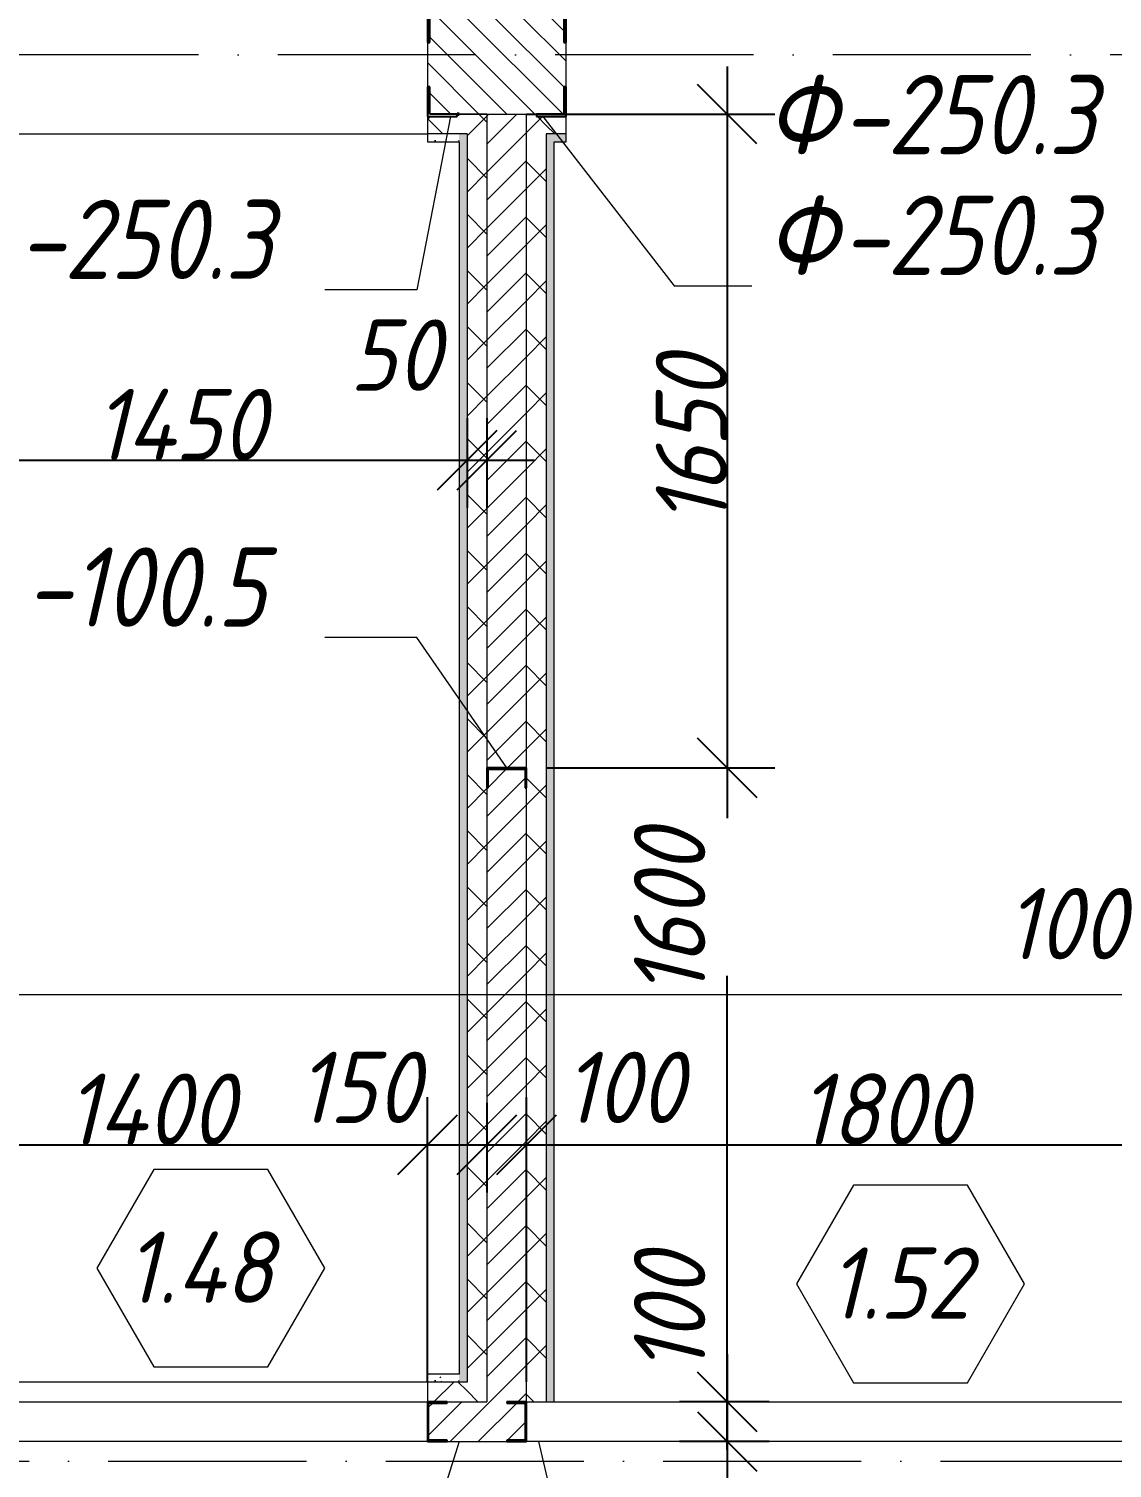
# Model space of a CAD drawing. Header units: millimetres. Extents: x -401725 to 250493, y 305116 to 802890.
# Drawn here: x -85357 to -82623, y 626730 to 630363 of the extents above; entities that cross this region are included whole.
import ezdxf

# ---------------------------------------------------------------- set-up
doc = ezdxf.new("R2010")
doc.units = ezdxf.units.MM
doc.linetypes.add('50_200_ШТРИХ_1Т_ш5_п1_п1_', pattern=[700, 500, -100, 0, -100])
for name, color, linetype, lineweight in [('A-____-____-DIMS', 7, 'Continuous', 9), ('A-DOOR-____-IDEN', 7, 'Continuous', 9), ('A-FLOR-____-OTLN', 7, 'Continuous', 9), ('A-GENM-____-IDEN', 7, 'Continuous', 9), ('A-GENM-____-MCUT', 7, 'Continuous', 25), ('A-GENM-____-OTLN-1', 7, 'Continuous', 25), ('A-WALL-____-MCUT', 7, 'Continuous', 13), ('A-WALL-____-MCUT-1', 7, 'Continuous', 9), ('A-WALL-____-MCUT-2', 7, 'Continuous', 50), ('A-WALL-____-PATT-1', 7, 'Continuous', 9), ('A-WALL-FNSH-MCUT-1', 7, 'Continuous', 9), ('S-GRID-____-OTLN-1', 7, '50_200_ШТРИХ_1Т_ш5_п1_п1_', 9)]:
    doc.layers.add(name, color=color, linetype=linetype, lineweight=lineweight)
for name, color, linetype, lineweight, true_color in [('A-WALL-____-MCUT-7', 7, 'Continuous', 9, 0x000000), ('A-WALL-____-PATT-2', 7, 'Continuous', 9, 0x787878), ('A-WALL-____-PATT-4', 9, 'Continuous', 9, 0x808080), ('A-WALL-____-PATT-7', 7, 'Continuous', 9, 0x000000), ('A-WALL-FNSH-MCUT-3', 7, 'Continuous', 9, 0x000000), ('G-____-____-SYMB-2', 7, 'Continuous', 9, 0x000000), ('I-WALL-____-OTLN-2', 7, 'Continuous', 9, 0x000000)]:
    doc.layers.add(name, color=color, linetype=linetype, lineweight=lineweight, true_color=true_color)
doc.styles.add('ISOCPEUR_I_10', font='isocpeui.ttf', dxfattribs={"width": 0.9, "height": 180})
doc.styles.add('ISOCPEUR_I_14', font='isocpeui.ttf', dxfattribs={"width": 0.9, "height": 180})
doc.styles.add('ISOCPEUR_I_2', font='isocpeui.ttf', dxfattribs={"width": 0.85, "height": 2.3})
doc.dimstyles.new('ISO-1_8_0_9К_СРЕДНИЙ_Кладочные_4', dxfattribs={"dimscale": 304.8, "dimtxt": 179.276612, "dimasz": 0.492126, "dimexe": 0.393701, "dimexo": 0, "dimgap": 0, "dimtad": 1, "dimdec": 3, "dimrnd": 0.001, "dimdsep": 46, "dimtxsty": 'ISOCPEUR_I_10', "dimblk1": 'OBLIQUE', "dimblk2": 'OBLIQUE', "dimsah": 1, "dimcen": 0.09, "dimdle": 0.393701, "dimazin": 0, "dimtfac": 1, "dimtdec": 4, "dimtix": 1, "dimtmove": 1, "dimatfit": 3, "dimfxl": 1, "dimtvp": 1, "dimtolj": 1, "dimtzin": 0, "dimarcsym": 2})
doc.dimstyles.new('ISO-1_8_0_9К_СРЕДНИЙ_Кладочные_5', dxfattribs={"dimscale": 304.8, "dimtxt": 179.276612, "dimasz": 0.492126, "dimexe": 0.393701, "dimexo": 0, "dimgap": 0, "dimtad": 1, "dimdec": 3, "dimrnd": 0.001, "dimdsep": 46, "dimtxsty": 'ISOCPEUR_I_10', "dimblk1": 'OBLIQUE', "dimblk2": 'OBLIQUE', "dimsah": 1, "dimcen": 0.09, "dimdle": 0.393701, "dimazin": 0, "dimtfac": 1, "dimtdec": 4, "dimtix": 1, "dimtmove": 2, "dimatfit": 3, "dimfxl": 1, "dimtvp": 1, "dimtolj": 1, "dimtzin": 0, "dimarcsym": 2})
doc.dimstyles.new('ISO-1_8_0_9К_СРЕДНИЙ_Кладочные_6', dxfattribs={"dimscale": 304.8, "dimtxt": 179.276612, "dimasz": 0.492126, "dimexe": 0.393701, "dimexo": 0, "dimgap": 0, "dimtad": 1, "dimdec": 3, "dimrnd": 0.001, "dimdsep": 46, "dimtxsty": 'ISOCPEUR_I_14', "dimblk1": 'OBLIQUE', "dimblk2": 'OBLIQUE', "dimsah": 1, "dimcen": 0.09, "dimdle": 0.393701, "dimazin": 0, "dimtfac": 1, "dimtdec": 4, "dimtix": 1, "dimtmove": 0, "dimatfit": 3, "dimfxl": 1, "dimtvp": 1, "dimtolj": 1, "dimtzin": 0, "dimarcsym": 2})
doc.dimstyles.new('ISO-1_8_0_9К_СРЕДНИЙ_Кладочные_8', dxfattribs={"dimscale": 304.8, "dimtxt": 179.276612, "dimasz": 0.492126, "dimexe": 0.393701, "dimexo": 0, "dimgap": 0, "dimtad": 1, "dimdec": 3, "dimrnd": 0.001, "dimdsep": 46, "dimtxsty": 'ISOCPEUR_I_14', "dimblk1": 'OBLIQUE', "dimblk2": 'OBLIQUE', "dimsah": 1, "dimcen": 0.09, "dimdle": 0.393701, "dimazin": 0, "dimtfac": 1, "dimtdec": 4, "dimtix": 1, "dimtmove": 0, "dimatfit": 3, "dimfxl": 1, "dimtvp": 1, "dimtolj": 1, "dimtzin": 0, "dimarcsym": 2})
doc.dimstyles.new('ISO-1_8_0_9К_СРЕДНИЙ_Кладочные_9', dxfattribs={"dimscale": 304.8, "dimtxt": 179.276612, "dimasz": 0.492126, "dimexe": 0.393701, "dimexo": 0, "dimgap": 0, "dimtad": 1, "dimdec": 3, "dimrnd": 0.001, "dimdsep": 46, "dimtxsty": 'ISOCPEUR_I_14', "dimblk1": 'OBLIQUE', "dimblk2": 'OBLIQUE', "dimsah": 1, "dimcen": 0.09, "dimdle": 0.393701, "dimazin": 0, "dimtfac": 1, "dimtdec": 4, "dimtix": 1, "dimtmove": 1, "dimatfit": 3, "dimfxl": 1, "dimtvp": 1, "dimtolj": 1, "dimtzin": 0, "dimarcsym": 2})
pattern_1 = [(45, (-175000.736, 544716.51), (-35.35534, 35.35534), [])]
pattern_2 = [(0, (-175000.736, 544716.51), (81.28, 20.32), [3.353, -57.607, 3.353, -57.607, -325.12]), (0, (-175000.736, 544716.51), (81.28, 20.32), [-121.92, 3.353, -118.567, 3.353, -57.607, -142.24]), (0, (-175000.736, 544716.51), (81.28, 20.32), [-304.8, 3.353, -37.287, 3.353, -98.247]), (120, (-174970.256, 544726.67), (-58.2376362, 60.2305448), [3.353, -57.607, 3.353, -57.607, -325.12]), (120, (-174970.256, 544726.67), (-58.2376362, 60.2305448), [-121.92, 3.353, -118.567, 3.353, -57.607, -142.24]), (120, (-174970.256, 544726.67), (-58.2376362, 60.2305448), [-304.8, 3.353, -37.287, 3.353, -98.247]), (240, (-174960.096, 544767.31), (-23.0423638, -80.5505448), [3.353, -57.607, 3.353, -57.607, -325.12]), (240, (-174960.096, 544767.31), (-23.0423638, -80.5505448), [-121.92, 3.353, -118.567, 3.353, -57.607, -142.24]), (240, (-174960.096, 544767.31), (-23.0423638, -80.5505448), [-304.8, 3.353, -37.287, 3.353, -98.247])]
pattern_3 = [(45, (-175000.74, 544716.51), (-70.71068, 70.71068), []), (135, (-175000.74, 544716.51), (-70.71068, -70.71068), [])]

# ---------------------------------------------------------------- blocks, each defined once
blk = doc.blocks.new('Фахверк_СКБ_Уголок - 250_2700-27497298-АР1_Кладочный план 1 этажа в осях 1-64_Ю-ЯЯ')
at = {"layer": 'A-GENM-____-MCUT'}
for p, q in [((200, 181), (125, 181)), ((125, 181), (125, 106)), ((131, 106), (131, 175)), ((131, 175), (200, 175)), ((200, 175), (200, 181)), ((125, 106), (131, 106)), ((131, -6), (125, -6)), ((125, -6), (125, -81)), ((131, -75), (131, -6)), ((125, -81), (200, -81)), ((200, -75), (131, -75)), ((200, -81), (200, -75))]:
    blk.add_line(p, q, dxfattribs=at)
blk = doc.blocks.new('154_Фахверк_СКБ_Швеллер - Тип_100_4010_1-28088705-АР1_Кладочный план 1 этажа в осях 1-64_Ю-ЯЯ')
at = {"layer": 'A-GENM-____-MCUT'}
for p, q in [((175, 50), (125, 50)), ((125, 50), (125, -50)), ((128, 47), (175, 47)), ((128, -47), (128, 47)), ((175, 47), (175, 50)), ((125, -50), (175, -50)), ((175, -47), (128, -47)), ((175, -50), (175, -47))]:
    blk.add_line(p, q, dxfattribs=at)
blk = doc.blocks.new('154_Фахверк_СКБ_Швеллер - Тип_100_4010-27789772-АР1_Кладочный план 1 этажа в осях 1-64_Ю-ЯЯ')
at = {"layer": 'A-GENM-____-MCUT'}
for p, q in [((175, 50), (125, 50)), ((125, 50), (125, -50)), ((128, 47), (175, 47)), ((128, -47), (128, 47)), ((175, 47), (175, 50)), ((125, -50), (175, -50)), ((175, -47), (128, -47)), ((175, -50), (175, -47))]:
    blk.add_line(p, q, dxfattribs=at)
blk = doc.blocks.new('Марка проема - марка проема-27336095-АР1_Кладочный план 1 этажа в осях 1-64_Ю-ЯЯ')
at = {"layer": 'A-DOOR-____-IDEN'}
for p, q in [((-1.439, 0.159), (-2.877, -2.333)), ((1.439, 0.159), (-1.439, 0.159)), ((2.877, -2.333), (1.439, 0.159)), ((-2.877, -2.333), (-1.439, -4.825)), ((1.439, -4.825), (2.877, -2.333)), ((-1.439, -4.825), (1.439, -4.825))]:
    blk.add_line(p, q, dxfattribs=at)
blk = doc.blocks.new('_Oblique')
at = {"color": 0, "linetype": 'ByBlock', "lineweight": -2}
blk.add_line((-0.5, -0.5), (0.5, 0.5), dxfattribs=at)
blk = doc.blocks.new('*D12811')
at = {"layer": 'A-____-____-DIMS', "color": 0, "lineweight": -2, "transparency": 16777216}
for p, q in [((-85750.7, 627652.1), (-85750.7, 627426.1)), ((-84350.7, 626947.6), (-84350.7, 627666.1)), ((-85870.7, 627546.1), (-84230.7, 627546.1))]:
    blk.add_line(p, q, dxfattribs=at)
at = {"layer": 'Defpoints', "color": 0, "transparency": 16777216}
for p in [(-85750.7, 627652.1), (-84350.7, 627546.1), (-84350.7, 626947.6)]:
    blk.add_point(p, dxfattribs=at)
at = {"layer": 'A-____-____-DIMS', "color": 0, "lineweight": -2, "transparency": 16777216, "xscale": 150, "yscale": 150, "zscale": 150, "rotation": 180}
blk.add_blockref('_Oblique', (-85750.7, 627546.1), dxfattribs=at)
at = {"layer": 'A-____-____-DIMS', "color": 0, "lineweight": -2, "transparency": 16777216, "xscale": 150, "yscale": 150, "zscale": 150}
blk.add_blockref('_Oblique', (-84350.7, 627546.1), dxfattribs=at)
at = {"layer": 'A-____-____-DIMS', "color": 0, "transparency": 16777216, "insert": (-85050.7, 627636.1), "char_height": 180, "width": 521.281, "attachment_point": 5, "style": 'ISOCPEUR_I_14'}
blk.add_mtext('\\A1;1400', dxfattribs=at)
blk = doc.blocks.new('*D12812')
at = {"layer": 'A-____-____-DIMS', "color": 0, "lineweight": -2, "transparency": 16777216}
for p, q in [((-84350.7, 626947.6), (-84350.7, 627666.1)), ((-84200.7, 627652.1), (-84200.7, 627426.1)), ((-84470.7, 627546.1), (-84080.7, 627546.1))]:
    blk.add_line(p, q, dxfattribs=at)
at = {"layer": 'Defpoints', "color": 0, "transparency": 16777216}
for p in [(-84200.7, 627652.1), (-84200.7, 627546.1), (-84350.7, 626947.6)]:
    blk.add_point(p, dxfattribs=at)
at = {"layer": 'A-____-____-DIMS', "color": 0, "lineweight": -2, "transparency": 16777216, "xscale": 150, "yscale": 150, "zscale": 150, "rotation": 180}
blk.add_blockref('_Oblique', (-84350.7, 627546.1), dxfattribs=at)
at = {"layer": 'A-____-____-DIMS', "color": 0, "lineweight": -2, "transparency": 16777216, "xscale": 150, "yscale": 150, "zscale": 150}
blk.add_blockref('_Oblique', (-84200.7, 627546.1), dxfattribs=at)
at = {"layer": 'A-____-____-DIMS', "color": 0, "transparency": 16777216, "insert": (-84679.7, 627781.2), "char_height": 180, "width": 368.207, "attachment_point": 1, "line_spacing_factor": 1.149209, "style": 'ISOCPEUR_I_10'}
blk.add_mtext('\\A1;150', dxfattribs=at)
blk = doc.blocks.new('*D12813')
at = {"layer": 'A-____-____-DIMS', "color": 0, "lineweight": -2, "transparency": 16777216}
for p, q in [((-84200.7, 627652.1), (-84200.7, 627426.1)), ((-84100.7, 626947.6), (-84100.7, 627666.1)), ((-84320.7, 627546.1), (-83980.7, 627546.1))]:
    blk.add_line(p, q, dxfattribs=at)
at = {"layer": 'Defpoints', "color": 0, "transparency": 16777216}
for p in [(-84200.7, 627652.1), (-84100.7, 627546.1), (-84100.7, 626947.6)]:
    blk.add_point(p, dxfattribs=at)
at = {"layer": 'A-____-____-DIMS', "color": 0, "lineweight": -2, "transparency": 16777216, "xscale": 150, "yscale": 150, "zscale": 150, "rotation": 180}
blk.add_blockref('_Oblique', (-84200.7, 627546.1), dxfattribs=at)
at = {"layer": 'A-____-____-DIMS', "color": 0, "lineweight": -2, "transparency": 16777216, "xscale": 150, "yscale": 150, "zscale": 150}
blk.add_blockref('_Oblique', (-84100.7, 627546.1), dxfattribs=at)
at = {"layer": 'A-____-____-DIMS', "color": 0, "transparency": 16777216, "insert": (-84007.6, 627781.2), "char_height": 180, "width": 368.207, "attachment_point": 1, "line_spacing_factor": 1.149209, "style": 'ISOCPEUR_I_10'}
blk.add_mtext('\\A1;100', dxfattribs=at)
blk = doc.blocks.new('*D12814')
at = {"layer": 'A-____-____-DIMS', "color": 0, "lineweight": -2, "transparency": 16777216}
for p, q in [((-84100.7, 626947.6), (-84100.7, 627666.1)), ((-82300.7, 626871), (-82300.7, 627666.1)), ((-84220.7, 627546.1), (-82180.7, 627546.1))]:
    blk.add_line(p, q, dxfattribs=at)
at = {"layer": 'Defpoints', "color": 0, "transparency": 16777216}
for p in [(-82300.7, 627546.1), (-84100.7, 626947.6), (-82300.7, 626871)]:
    blk.add_point(p, dxfattribs=at)
at = {"layer": 'A-____-____-DIMS', "color": 0, "lineweight": -2, "transparency": 16777216, "xscale": 150, "yscale": 150, "zscale": 150, "rotation": 180}
blk.add_blockref('_Oblique', (-84100.7, 627546.1), dxfattribs=at)
at = {"layer": 'A-____-____-DIMS', "color": 0, "lineweight": -2, "transparency": 16777216, "xscale": 150, "yscale": 150, "zscale": 150}
blk.add_blockref('_Oblique', (-82300.7, 627546.1), dxfattribs=at)
at = {"layer": 'A-____-____-DIMS', "color": 0, "transparency": 16777216, "insert": (-83200.7, 627636.1), "char_height": 180, "width": 504.733, "attachment_point": 5, "style": 'ISOCPEUR_I_14'}
blk.add_mtext('\\A1;1800', dxfattribs=at)
blk = doc.blocks.new('*D12815')
at = {"layer": 'A-____-____-DIMS', "color": 0, "lineweight": -2, "transparency": 16777216}
for p, q in [((-82300.7, 626871), (-82300.7, 627666.1)), ((-82200.7, 626842.8), (-82200.7, 627666.1)), ((-82420.7, 627546.1), (-82080.7, 627546.1))]:
    blk.add_line(p, q, dxfattribs=at)
at = {"layer": 'Defpoints', "color": 0, "transparency": 16777216}
for p in [(-82200.7, 627546.1), (-82300.7, 626871), (-82200.7, 626842.8)]:
    blk.add_point(p, dxfattribs=at)
at = {"layer": 'A-____-____-DIMS', "color": 0, "lineweight": -2, "transparency": 16777216, "xscale": 150, "yscale": 150, "zscale": 150, "rotation": 180}
blk.add_blockref('_Oblique', (-82300.7, 627546.1), dxfattribs=at)
at = {"layer": 'A-____-____-DIMS', "color": 0, "lineweight": -2, "transparency": 16777216, "xscale": 150, "yscale": 150, "zscale": 150}
blk.add_blockref('_Oblique', (-82200.7, 627546.1), dxfattribs=at)
at = {"layer": 'A-____-____-DIMS', "color": 0, "transparency": 16777216, "insert": (-82891.9, 628194.5), "char_height": 180, "width": 368.207, "attachment_point": 1, "line_spacing_factor": 1.149209, "style": 'ISOCPEUR_I_10'}
blk.add_mtext('\\A1;100', dxfattribs=at)
blk = doc.blocks.new('*D12829')
at = {"layer": 'A-____-____-DIMS', "color": 0, "lineweight": -2, "transparency": 16777216}
for p, q in [((-83594.4, 630267.6), (-83594.4, 628377.6)), ((-84100.7, 630147.6), (-83474.4, 630147.6)), ((-84050.7, 628497.6), (-83474.4, 628497.6))]:
    blk.add_line(p, q, dxfattribs=at)
at = {"layer": 'Defpoints', "color": 0, "transparency": 16777216}
for p in [(-84100.7, 630147.6), (-84050.7, 628497.6), (-83594.4, 628497.6)]:
    blk.add_point(p, dxfattribs=at)
at = {"layer": 'A-____-____-DIMS', "color": 0, "lineweight": -2, "transparency": 16777216, "xscale": 150, "yscale": 150, "zscale": 150}
for p, rotation in [((-83594.4, 630147.6), 90), ((-83594.4, 628497.6), 270)]:
    blk.add_blockref('_Oblique', p, dxfattribs=dict(at, rotation=rotation))
at = {"layer": 'A-____-____-DIMS', "color": 0, "transparency": 16777216, "insert": (-83684.4, 629322.6), "char_height": 180, "width": 504.733, "attachment_point": 5, "rotation": 90, "style": 'ISOCPEUR_I_14'}
blk.add_mtext('\\A1;1650', dxfattribs=at)
blk = doc.blocks.new('*D12830')
at = {"layer": 'A-____-____-DIMS', "color": 0, "lineweight": -2, "transparency": 16777216}
for p, q in [((-83594.4, 628617.6), (-83594.4, 628370.8)), ((-84050.7, 628497.6), (-83474.4, 628497.6)), ((-83594.4, 626777.6), (-83594.4, 627972.8)), ((-83488.3, 626897.6), (-83714.4, 626897.6))]:
    blk.add_line(p, q, dxfattribs=at)
at = {"layer": 'Defpoints', "color": 0, "transparency": 16777216}
for p in [(-84050.7, 628497.6), (-83594.4, 626897.6), (-83488.3, 626897.6)]:
    blk.add_point(p, dxfattribs=at)
at = {"layer": 'A-____-____-DIMS', "color": 0, "lineweight": -2, "transparency": 16777216, "xscale": 150, "yscale": 150, "zscale": 150}
for p, rotation in [((-83594.4, 628497.6), 90), ((-83594.4, 626897.6), 270)]:
    blk.add_blockref('_Oblique', p, dxfattribs=dict(at, rotation=rotation))
at = {"layer": 'A-____-____-DIMS', "color": 0, "transparency": 16777216, "insert": (-83829.6, 627919.4), "char_height": 180, "width": 504.733, "attachment_point": 1, "rotation": 90, "line_spacing_factor": 1.149209, "style": 'ISOCPEUR_I_10'}
blk.add_mtext('\\A1;1600', dxfattribs=at)
blk = doc.blocks.new('*D12831')
at = {"layer": 'A-____-____-DIMS', "color": 0, "lineweight": -2, "transparency": 16777216}
for p, q in [((-83594.4, 627017.6), (-83594.4, 626677.6)), ((-83488.3, 626897.6), (-83714.4, 626897.6)), ((-83488.3, 626797.6), (-83714.4, 626797.6))]:
    blk.add_line(p, q, dxfattribs=at)
at = {"layer": 'Defpoints', "color": 0, "transparency": 16777216}
for p in [(-83488.3, 626897.6), (-83594.4, 626797.6), (-83488.3, 626797.6)]:
    blk.add_point(p, dxfattribs=at)
at = {"layer": 'A-____-____-DIMS', "color": 0, "lineweight": -2, "transparency": 16777216, "xscale": 150, "yscale": 150, "zscale": 150}
for p, rotation in [((-83594.4, 626897.6), 90), ((-83594.4, 626797.6), 270)]:
    blk.add_blockref('_Oblique', p, dxfattribs=dict(at, rotation=rotation))
at = {"layer": 'A-____-____-DIMS', "color": 0, "transparency": 16777216, "insert": (-83829.6, 626968), "char_height": 180, "width": 368.207, "attachment_point": 1, "rotation": 90, "line_spacing_factor": 1.149209, "style": 'ISOCPEUR_I_10'}
blk.add_mtext('\\A1;100', dxfattribs=at)
blk = doc.blocks.new('*D13292')
at = {"layer": 'A-____-____-DIMS', "color": 0, "lineweight": -2, "transparency": 16777216}
for p, q in [((-85700.7, 629380.3), (-85700.7, 629154.2)), ((-84250.7, 629380.3), (-84250.7, 629154.2)), ((-85820.7, 629274.2), (-84130.7, 629274.2))]:
    blk.add_line(p, q, dxfattribs=at)
at = {"layer": 'Defpoints', "color": 0, "transparency": 16777216}
for p in [(-85700.7, 629380.3), (-84250.7, 629380.3), (-84250.7, 629274.2)]:
    blk.add_point(p, dxfattribs=at)
at = {"layer": 'A-____-____-DIMS', "color": 0, "lineweight": -2, "transparency": 16777216, "xscale": 150, "yscale": 150, "zscale": 150, "rotation": 180}
blk.add_blockref('_Oblique', (-85700.7, 629274.2), dxfattribs=at)
at = {"layer": 'A-____-____-DIMS', "color": 0, "lineweight": -2, "transparency": 16777216, "xscale": 150, "yscale": 150, "zscale": 150}
blk.add_blockref('_Oblique', (-84250.7, 629274.2), dxfattribs=at)
at = {"layer": 'A-____-____-DIMS', "color": 0, "transparency": 16777216, "insert": (-84975.7, 629364.2), "char_height": 180, "width": 521.281, "attachment_point": 5, "style": 'ISOCPEUR_I_14'}
blk.add_mtext('\\A1;1450', dxfattribs=at)
blk = doc.blocks.new('*D13293')
at = {"layer": 'A-____-____-DIMS', "color": 0, "lineweight": -2, "transparency": 16777216}
for p, q in [((-84250.7, 629380.3), (-84250.7, 629154.2)), ((-84200.7, 629380.3), (-84200.7, 629154.2)), ((-84370.7, 629274.2), (-84080.7, 629274.2))]:
    blk.add_line(p, q, dxfattribs=at)
at = {"layer": 'Defpoints', "color": 0, "transparency": 16777216}
for p in [(-84250.7, 629380.3), (-84200.7, 629380.3), (-84200.7, 629274.2)]:
    blk.add_point(p, dxfattribs=at)
at = {"layer": 'A-____-____-DIMS', "color": 0, "lineweight": -2, "transparency": 16777216, "xscale": 150, "yscale": 150, "zscale": 150, "rotation": 180}
blk.add_blockref('_Oblique', (-84250.7, 629274.2), dxfattribs=at)
at = {"layer": 'A-____-____-DIMS', "color": 0, "lineweight": -2, "transparency": 16777216, "xscale": 150, "yscale": 150, "zscale": 150}
blk.add_blockref('_Oblique', (-84200.7, 629274.2), dxfattribs=at)
at = {"layer": 'A-____-____-DIMS', "color": 0, "transparency": 16777216, "insert": (-84547.3, 629629.4), "char_height": 180, "width": 273.052, "attachment_point": 1, "line_spacing_factor": 1.149209, "style": 'ISOCPEUR_I_14'}
blk.add_mtext('\\A1;50', dxfattribs=at)

msp = doc.modelspace()

# ---------------------------------------------------------------- hatches: boundary and pattern name
at = {"layer": 'A-WALL-____-PATT-1'}
h = msp.add_hatch(dxfattribs=at)
h.set_pattern_fill('FP_6', color=256, style=0, pattern_type=2)
h.set_pattern_definition([(135, (-175000.736, 544716.51), (-35.35534, -35.35534), [])])
h.paths.add_polyline_path([(-84270.7357, 630147.5526), (-84006.7357, 630147.5526), (-84006.7357, 630216.5526), (-84000.7357, 630216.5526), (-84000.7357, 630328.5526), (-84006.7357, 630328.5526), (-84006.7357, 630397.5526), (-84344.7357, 630397.5526), (-84344.7357, 630328.5526), (-84350.7357, 630328.5526), (-84350.7357, 630216.5526), (-84344.7357, 630216.5526), (-84344.7357, 630147.5526), (-84275.7357, 630147.5526)], flags=0)
h.paths.add_polyline_path([(-82125.7357, 630147.5526), (-82000.7357, 630147.5526), (-82000.7357, 630397.5526), (-82194.7357, 630397.5526), (-82194.7357, 630328.5526), (-82200.7357, 630328.5526), (-82200.7357, 630216.5526), (-82194.7357, 630216.5526), (-82194.7357, 630147.5526)], flags=0)
at = {"layer": 'A-WALL-____-PATT-2'}
h = msp.add_hatch(dxfattribs=at)
h.set_pattern_fill('FP_1', color=256, style=0, pattern_type=2)
h.set_pattern_definition(pattern_3)
h.paths.add_polyline_path([(-84250.7357, 630097.5526), (-84250.7357, 630147.5526), (-84275.7357, 630147.5526), (-84275.7357, 630141.5526), (-84350.7357, 630141.5526), (-84350.7357, 630097.5526), (-84270.7357, 630097.5526)], flags=0)
h.paths.add_polyline_path([(-85700.7357, 630097.5526), (-85680.7357, 630097.5526), (-85680.7357, 630147.5526), (-85700.7357, 630147.5526)], flags=0)
h = msp.add_hatch(dxfattribs=at)
h.set_pattern_fill('FP_1', color=256, style=0, pattern_type=2)
h.set_pattern_definition(pattern_3)
h.paths.add_polyline_path([(-84250.7357, 626897.5526), (-84200.7357, 626897.5526), (-84200.7357, 630147.5526), (-84250.7357, 630147.5526), (-84250.7357, 626947.5526)], flags=0)
h = msp.add_hatch(dxfattribs=at)
h.set_pattern_fill('FP_1', color=256, style=0, pattern_type=2)
h.set_pattern_definition(pattern_3)
h.paths.add_polyline_path([(-84050.7357, 626897.5526), (-84050.7357, 630141.5526), (-84075.7357, 630141.5526), (-84075.7357, 630147.5526), (-84100.7357, 630147.5526), (-84100.7357, 626897.5526)], flags=0)
h = msp.add_hatch(dxfattribs=at)
h.set_pattern_fill('FP_1', color=256, style=0, pattern_type=2)
h.set_pattern_definition(pattern_3)
h.paths.add_polyline_path([(-82125.7357, 630097.5526), (-82000.7357, 630097.5526), (-82000.7357, 630147.5526), (-82125.7357, 630147.5526), (-82125.7357, 630141.5526), (-82200.7357, 630141.5526), (-82200.7357, 630097.5526), (-82194.7357, 630097.5526)], flags=0)
h.paths.add_polyline_path([(-84030.7357, 630097.5526), (-84000.7357, 630097.5526), (-84000.7357, 630141.5526), (-84050.7357, 630141.5526), (-84050.7357, 630097.5526)], flags=0)
h = msp.add_hatch(dxfattribs=at)
h.set_pattern_fill('FP_1', color=256, style=0, pattern_type=2)
h.set_pattern_definition(pattern_3)
h.paths.add_polyline_path([(-84250.7357, 626897.5526), (-84250.7357, 626947.5526), (-84350.7357, 626947.5526), (-84350.7357, 626897.5526), (-84270.7357, 626897.5526)], flags=0)
at = {"layer": 'A-WALL-____-PATT-4'}
h = msp.add_hatch(dxfattribs=at)
h.set_pattern_fill('FP_5', color=256, style=0, pattern_type=2)
h.set_pattern_definition(pattern_1)
h.paths.add_polyline_path([(-84150.7357, 626897.5526), (-84100.7357, 626897.5526), (-84100.7357, 628447.5526), (-84103.7357, 628447.5526), (-84103.7357, 628494.5526), (-84197.7357, 628494.5526), (-84197.7357, 628447.5526), (-84200.7357, 628447.5526), (-84200.7357, 626897.5526)], flags=0)
h.paths.add_polyline_path([(-84103.7357, 628497.5526), (-84100.7357, 628497.5526), (-84100.7357, 630147.5526), (-84200.7357, 630147.5526), (-84200.7357, 628497.5526), (-84197.7357, 628497.5526)], flags=0)
h = msp.add_hatch(dxfattribs=at)
h.set_pattern_fill('FP_5', color=256, style=0, pattern_type=2)
h.set_pattern_definition(pattern_1)
h.paths.add_polyline_path([(-81750.7357, 626797.5526), (-81750.7357, 626897.5526), (-82200.7357, 626897.5526), (-82200.7357, 626797.5526)], flags=0)
h.paths.add_polyline_path([(-84150.7357, 626797.5526), (-84150.7357, 626800.5526), (-84103.7357, 626800.5526), (-84103.7357, 626894.5526), (-84150.7357, 626894.5526), (-84150.7357, 626897.5526), (-84300.7357, 626897.5526), (-84300.7357, 626894.5526), (-84347.7357, 626894.5526), (-84347.7357, 626800.5526), (-84300.7357, 626800.5526), (-84300.7357, 626797.5526), (-84211.8056, 626797.5526)], flags=0)
h.paths.add_polyline_path([(-82286.3357, 626800.5526), (-82203.7357, 626800.5526), (-82203.7357, 626894.5526), (-82297.7357, 626894.5526), (-82297.7357, 626800.5526)], flags=0)
at = {"layer": 'A-WALL-____-PATT-7'}
h = msp.add_hatch(dxfattribs=at)
h.set_pattern_fill('FP_187', color=256, style=0, pattern_type=2)
h.set_pattern_definition(pattern_2)
h.paths.add_polyline_path([(-84270.7357, 630077.5526), (-84270.7357, 630097.5526), (-84350.7357, 630097.5526), (-84350.7357, 630077.5526)], flags=0)
h = msp.add_hatch(dxfattribs=at)
h.set_pattern_fill('FP_187', color=256, style=0, pattern_type=2)
h.set_pattern_definition(pattern_2)
h.paths.add_polyline_path([(-84250.7357, 626947.5526), (-84250.7357, 630097.5526), (-84270.7357, 630097.5526), (-84270.7357, 626947.5526)], flags=0)
h = msp.add_hatch(dxfattribs=at)
h.set_pattern_fill('FP_187', color=256, style=0, pattern_type=2)
h.set_pattern_definition(pattern_2)
h.paths.add_polyline_path([(-84030.7357, 626897.5526), (-84030.7357, 630097.5526), (-84050.7357, 630097.5526), (-84050.7357, 626897.5526)], flags=0)
h = msp.add_hatch(dxfattribs=at)
h.set_pattern_fill('FP_187', color=256, style=0, pattern_type=2)
h.set_pattern_definition(pattern_2)
h.paths.add_polyline_path([(-82000.7357, 630077.5526), (-82000.7357, 630097.5526), (-82200.7357, 630097.5526), (-82200.7357, 630077.5526)], flags=0)
h.paths.add_polyline_path([(-84000.7357, 630077.5526), (-84000.7357, 630097.5526), (-84030.7357, 630097.5526), (-84030.7357, 630077.5526)], flags=0)
h = msp.add_hatch(dxfattribs=at)
h.set_pattern_fill('FP_187', color=256, style=0, pattern_type=2)
h.set_pattern_definition(pattern_2)
h.paths.add_polyline_path([(-84350.7357, 626947.5526), (-84270.7357, 626947.5526), (-84270.7357, 626967.5526), (-84350.7357, 626967.5526), (-84350.7357, 626965.9885)], flags=0)

# ---------------------------------------------------------------- linework, layer by layer
at = {"layer": 'A-FLOR-____-OTLN'}
for p, q in [((-85680.7357, 630097.5526), (-84350.7357, 630097.5526)), ((-84350.7357, 626947.5526), (-85680.7357, 626947.5526))]:
    msp.add_line(p, q, dxfattribs=at)
at = {"layer": 'A-GENM-____-IDEN'}
for p, q in [((-84292.4024, 630141.5526), (-84377.8462, 629704.4668)), ((-84059.069, 630141.5526), (-83728.1857, 629714.6731)), ((-84377.8462, 629704.4668), (-84609.7501, 629704.4668)), ((-83728.1857, 629714.6731), (-83531.6994, 629714.6731)), ((-84377.8462, 628826.861), (-84609.7501, 628826.861)), ((-84150.7357, 628497.5526), (-84377.8462, 628826.861)), ((-84270.7357, 626797.5526), (-84455.2185, 626210.3549)), ((-84070.7357, 626797.5526), (-83830.6614, 625787.8134))]:
    msp.add_line(p, q, dxfattribs=at)
at = {"layer": 'A-WALL-____-MCUT'}
for p, q in [((-84350.7357, 630141.5526), (-84350.7357, 630097.5526)), ((-84200.7357, 630147.5526), (-84250.7357, 630147.5526)), ((-84075.7357, 630147.5526), (-84100.7357, 630147.5526)), ((-84000.7357, 630097.5526), (-84000.7357, 630141.5526)), ((-84250.7357, 630097.5526), (-84350.7357, 630097.5526)), ((-84250.7357, 630097.5526), (-84250.7357, 626947.5526)), ((-84050.7357, 630097.5526), (-84050.7357, 626897.5526)), ((-84000.7357, 630097.5526), (-84050.7357, 630097.5526)), ((-84350.7357, 626947.5526), (-84350.7357, 626897.5526)), ((-84250.7357, 626947.5526), (-84350.7357, 626947.5526)), ((-84300.7357, 626897.5526), (-84200.7357, 626897.5526)), ((-84100.7357, 626897.5526), (-84050.7357, 626897.5526))]:
    msp.add_line(p, q, dxfattribs=at)
at = {"layer": 'A-WALL-____-MCUT-1'}
for p, q in [((-84350.7357, 630328.5526), (-84350.7357, 630216.5526)), ((-84000.7357, 630216.5526), (-84000.7357, 630328.5526)), ((-84270.7357, 630147.5526), (-84100.7357, 630147.5526))]:
    msp.add_line(p, q, dxfattribs=at)
at = {"layer": 'A-WALL-____-MCUT-2'}
msp.add_line((-84275.7357, 630147.5526), (-84270.7357, 630147.5526), dxfattribs=at)
at = {"layer": 'A-WALL-____-MCUT-7'}
msp.add_line((-84250.7357, 630147.5526), (-84270.7357, 630147.5526), dxfattribs=at)
at = {"layer": 'A-WALL-FNSH-MCUT-1'}
for p, q in [((-84200.7357, 630147.5526), (-84200.7357, 628497.5526)), ((-84100.7357, 628497.5526), (-84100.7357, 630147.5526)), ((-84200.7357, 628447.5526), (-84200.7357, 626897.5526)), ((-84100.7357, 626897.5526), (-84100.7357, 628447.5526)), ((-84300.7357, 626797.5526), (-84150.7357, 626797.5526))]:
    msp.add_line(p, q, dxfattribs=at)
at = {"layer": 'A-WALL-FNSH-MCUT-3'}
for p, q in [((-84350.7357, 630097.5526), (-84350.7357, 630077.5526)), ((-84000.7357, 630077.5526), (-84000.7357, 630097.5526)), ((-84350.7357, 630077.5526), (-84270.7357, 630077.5526)), ((-84270.7357, 630077.5526), (-84270.7357, 626967.5526)), ((-84030.7357, 626897.5526), (-84030.7357, 630077.5526)), ((-84030.7357, 630077.5526), (-84000.7357, 630077.5526)), ((-84270.7357, 626967.5526), (-84350.7357, 626967.5526)), ((-84350.7357, 626967.5526), (-84350.7357, 626947.5526)), ((-84050.7357, 626897.5526), (-84030.7357, 626897.5526))]:
    msp.add_line(p, q, dxfattribs=at)
at = {"layer": 'G-____-____-SYMB-2'}
msp.add_line((-180262.5176, 627925.5632), (-70620.9903, 627925.5632), dxfattribs=at)
at = {"layer": 'I-WALL-____-OTLN-2'}
for p, q in [((-85680.7357, 626897.5526), (-84350.7357, 626897.5526)), ((-84030.7357, 626897.5526), (-82300.7357, 626897.5526)), ((-84350.7357, 626797.5526), (-85750.7357, 626797.5526)), ((-82300.7357, 626797.5526), (-84100.7357, 626797.5526))]:
    msp.add_line(p, q, dxfattribs=at)
at = {"layer": 'S-GRID-____-OTLN-1'}
for p, q in [((-70926.3291, 630297.5526), (-179669.5059, 630297.5526)), ((-179669.5059, 626747.5526), (-70926.3291, 626747.5526))]:
    msp.add_line(p, q, dxfattribs=at)

# ---------------------------------------------------------------- block references
at = {"layer": 'A-DOOR-____-IDEN', "xscale": 99.99999999999993, "yscale": 99.99999999999993, "zscale": 99.99999999999993}
for p in [(-84897.4851, 627468.3694), (-83131.6994, 627428.3694)]:
    msp.add_blockref('Марка проема - марка проема-27336095-АР1_Кладочный план 1 этажа в осях 1-64_Ю-ЯЯ', p, dxfattribs=at)
at = {"layer": 'A-GENM-____-OTLN-1'}
for name, p in [('Фахверк_СКБ_Уголок - 250_2700-27497298-АР1_Кладочный план 1 этажа в осях 1-64_Ю-ЯЯ', (-84475.7357, 630222.5526)), ('154_Фахверк_СКБ_Швеллер - Тип_100_4010-27789772-АР1_Кладочный план 1 этажа в осях 1-64_Ю-ЯЯ', (-84475.7357, 626847.5526))]:
    msp.add_blockref(name, p, dxfattribs=at)
for name, p, rotation in [('Фахверк_СКБ_Уголок - 250_2700-27497298-АР1_Кладочный план 1 этажа в осях 1-64_Ю-ЯЯ', (-83875.7357, 630322.5526), 180), ('154_Фахверк_СКБ_Швеллер - Тип_100_4010-27789772-АР1_Кладочный план 1 этажа в осях 1-64_Ю-ЯЯ', (-84150.7357, 628622.5526), 270), ('154_Фахверк_СКБ_Швеллер - Тип_100_4010_1-28088705-АР1_Кладочный план 1 этажа в осях 1-64_Ю-ЯЯ', (-83975.7357, 626847.5526), 180)]:
    msp.add_blockref(name, p, dxfattribs=dict(at, rotation=rotation))

# ---------------------------------------------------------------- texts
at = {"layer": 'A-DOOR-____-IDEN', "char_height": 180, "attachment_point": 1, "style": 'ISOCPEUR_I_14'}
for s, insert, width in [('1.48', (-85113.6742, 627327.1889), 476.202375), ('1.52', (-83339.3385, 627287.1889), 454.556812)]:
    msp.add_mtext(s, dxfattribs=dict(at, insert=insert, width=width))
at = {"layer": 'A-GENM-____-IDEN', "char_height": 200, "attachment_point": 1, "style": 'ISOCPEUR_I_2'}
for s, insert, width in [('\\fISOCPEUR|b0|i1|c204|p34|;\\W.9;Ф', (-83496.2561, 630246.4133), 230.886), ('-250.3', (-83305.7561, 630246.4133), 865.8225), ('\\fISOCPEUR|b0|i1|c204|p34|;\\W.9;Ф', (-83496.2561, 629941.7893), 230.886), ('-250.3', (-83305.7561, 629941.7893), 865.8225), ('-250.3', (-85383.8067, 629931.5829), 865.8225), ('-100.5', (-85365.8067, 629053.9771), 822.531375)]:
    msp.add_mtext(s, dxfattribs=dict(at, insert=insert, width=width))

# ---------------------------------------------------------------- dimensions: what is measured, and where the dimension line sits
at = {"layer": 'A-____-____-DIMS'}
dim = msp.add_linear_dim(base=(-83594.4071, 628497.5526), p1=(-84100.7357, 630147.5526), p2=(-84050.7357, 628497.5526), angle=90, dimstyle='ISO-1_8_0_9К_СРЕДНИЙ_Кладочные_6', override={"dimpost": '<>', "dimfxl": 1650.757402}, dxfattribs=at)
dim.commit()
dim.dimension.update_dxf_attribs({"geometry": '*D12829', "text_midpoint": (-83684.4071, 629322.5526)})
for base, p1, p2, dimstyle, override, picture, middle in [((-84200.7357, 629274.207), (-84250.7357, 629380.273), (-84200.7357, 629380.273), 'ISO-1_8_0_9К_СРЕДНИЙ_Кладочные_9', {"dimpost": '<>', "dimfxl": 50}, '*D13293', (-84410.7918, 629389.3691)), ((-82200.7357, 627546.0822), (-82300.7357, 626870.9955), (-82200.7357, 626842.8098), 'ISO-1_8_0_9К_СРЕДНИЙ_Кладочные_5', {"dimpost": '<>', "dimfxl": 103.896272}, '*D12815', (-82707.8047, 628074.5296)), ((-84200.7357, 627546.0822), (-84350.7357, 626947.5526), (-84200.7357, 627652.1483), 'ISO-1_8_0_9К_СРЕДНИЙ_Кладочные_5', {"dimpost": '<>', "dimfxl": 720.385361}, '*D12812', (-84495.6258, 627661.2443)), ((-84100.7357, 627546.0822), (-84200.7357, 627652.1483), (-84100.7357, 626947.5526), 'ISO-1_8_0_9К_СРЕДНИЙ_Кладочные_5', {"dimpost": '<>', "dimfxl": 711.656566}, '*D12813', (-83823.477, 627661.2443))]:
    dim = msp.add_linear_dim(base=base, p1=p1, p2=p2, dimstyle=dimstyle, override=override, dxfattribs=at)
    dim.commit()
    dim.dimension.update_dxf_attribs({"geometry": picture, "text_midpoint": middle, "dimtype": 160})
for base, p1, p2, dimstyle, override, picture, middle in [((-84250.7357, 629274.207), (-85700.7357, 629380.273), (-84250.7357, 629380.273), 'ISO-1_8_0_9К_СРЕДНИЙ_Кладочные_8', {"dimpost": '<>', "dimfxl": 1450}, '*D13292', (-84975.7357, 629364.207)), ((-84350.7357, 627546.0822), (-85750.7357, 627652.1483), (-84350.7357, 626947.5526), 'ISO-1_8_0_9К_СРЕДНИЙ_Кладочные_6', {"dimpost": '<>', "dimfxl": 1567.308224}, '*D12811', (-85050.7357, 627636.0822)), ((-82300.7357, 627546.0822), (-84100.7357, 626947.5526), (-82300.7357, 626870.9955), 'ISO-1_8_0_9К_СРЕДНИЙ_Кладочные_6', {"dimpost": '<>', "dimfxl": 1801.627315}, '*D12814', (-83200.7357, 627636.0822))]:
    dim = msp.add_linear_dim(base=base, p1=p1, p2=p2, dimstyle=dimstyle, override=override, dxfattribs=at)
    dim.commit()
    dim.dimension.update_dxf_attribs({"geometry": picture, "text_midpoint": middle})
for base, p1, p2, dimstyle, override, picture, middle in [((-83594.4071, 626897.5526), (-84050.7357, 628497.5526), (-83488.341, 626897.5526), 'ISO-1_8_0_9К_СРЕДНИЙ_Кладочные_4', {"dimpost": '<>', "dimfxl": 1695.962198}, '*D12830', (-83709.5691, 628171.7844)), ((-83594.4071, 626797.5526), (-83488.341, 626897.5526), (-83488.341, 626797.5526), 'ISO-1_8_0_9К_СРЕДНИЙ_Кладочные_5', {"dimpost": '<>', "dimfxl": 100}, '*D12831', (-83709.5691, 627152.1165))]:
    dim = msp.add_linear_dim(base=base, p1=p1, p2=p2, angle=90, dimstyle=dimstyle, override=override, dxfattribs=at)
    dim.commit()
    dim.dimension.update_dxf_attribs({"geometry": picture, "text_midpoint": middle, "dimtype": 160, "text_rotation": 90})

doc.saveas('drawing.dxf')
